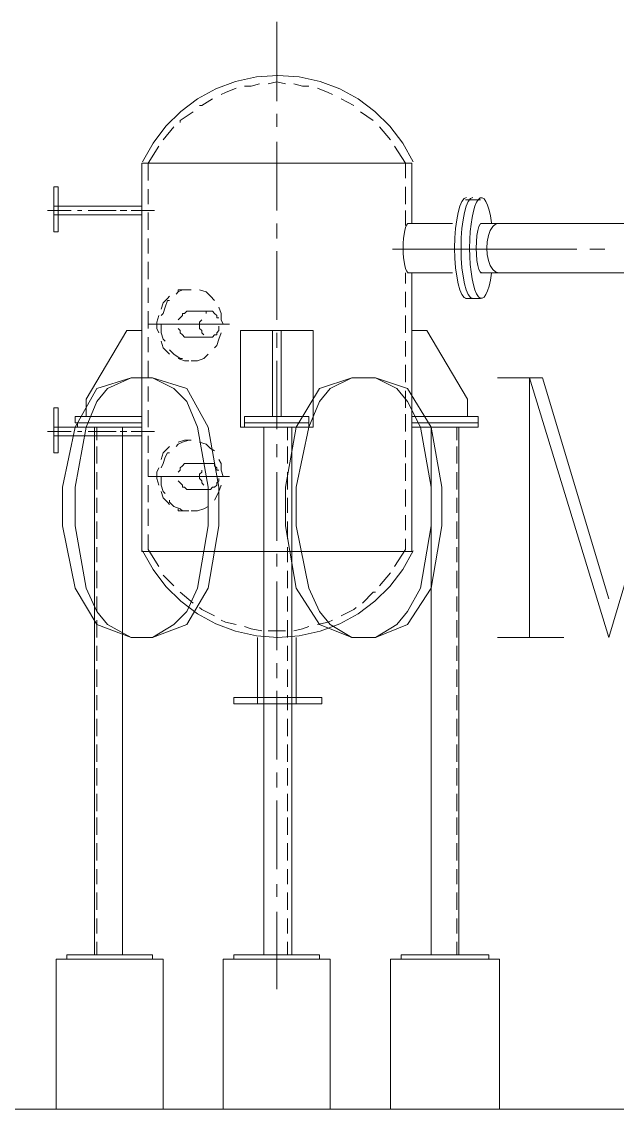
# Model space of a CAD drawing. Header units: millimetres. Extents: x 29 to 95071, y 20 to 67221.
# Drawn here: x 6815 to 8192, y 26656 to 29169 of the extents above; entities that cross this region are included whole.
import ezdxf

# ---------------------------------------------------------------- set-up
doc = ezdxf.new("R2010")
doc.units = ezdxf.units.MM

msp = doc.modelspace()

# ---------------------------------------------------------------- linework, layer by layer
at = {"color": 7, "lineweight": 0}
for points in [[(7404.4, 29169.2), (7404.4, 28985.8)], [(7719.7, 28845.1), (7695.6, 28888.7), (7666, 28927.8), (7631.4, 28962.1), (7592.6, 28990.9), (7550.1, 29014.1), (7504.6, 29031.2), (7456.6, 29041.7), (7406.9, 29045.3), (7357.2, 29041.7), (7309.3, 29031.2), (7263.7, 29014.1), (7221.2, 28990.9), (7182.4, 28962.1), (7147.8, 28927.8), (7118.2, 28888.7), (7094.1, 28845.1)], [(7364.8, 29025.4), (7345, 29020.5), (7330.1, 29020.5)], [(7424.3, 29025.4), (7404.4, 29030.4), (7384.6, 29025.4)], [(7478.8, 29020.5), (7463.9, 29020.5), (7444.1, 29025.4)], [(7310.3, 29015.5), (7285.5, 29005.6), (7275.6, 29000.7)], [(7533.3, 29000.7), (7523.4, 29005.6), (7498.6, 29015.5)], [(7255.7, 28990.7), (7231, 28975.9), (7226, 28975.9)], [(7582.9, 28975.9), (7553.1, 28990.7)], [(7211.1, 28961), (7181.4, 28941.2), (7181.4, 28936.2)], [(7404.4, 28956.1), (7404.4, 28926.3)], [(7627.5, 28941.2), (7597.7, 28961)], [(7166.5, 28926.3), (7141.7, 28896.6)], [(7667.1, 28896.6), (7642.3, 28926.3)], [(7131.8, 28881.7), (7107, 28842.1)], [(7404.4, 28891.6), (7404.4, 28733)], [(7701.8, 28842.1), (7677, 28881.7)], [(7716.7, 28842.1), (7092.2, 28842.1)], [(7092.2, 28842.1), (7092.2, 27944.9)], [(7107, 28842.1), (7107, 28802.4)], [(7701.8, 28807.4), (7701.8, 28842.1)], [(7716.7, 28703.3), (7716.7, 28842.1)], [(7107, 28782.6), (7107, 28747.9)], [(7701.8, 28747.9), (7701.8, 28787.5)], [(7843.1, 28762.7), (7837.6, 28760.4), (7832.5, 28753.6), (7827.8, 28742.9), (7823.8, 28728.6), (7820.5, 28711.4), (7818, 28691.6), (7816.4, 28669.7), (7815.8, 28646.3), (7816.4, 28622.8), (7818, 28600.9), (7820.5, 28581.1), (7823.8, 28563.9), (7827.8, 28549.7), (7832.5, 28538.9), (7837.6, 28532.2), (7843.1, 28529.8)], [(7858, 28762.7), (7852.5, 28760.4), (7847.3, 28753.6), (7842.7, 28742.9), (7838.7, 28728.6), (7835.4, 28711.4), (7832.8, 28691.6), (7831.2, 28669.7), (7830.7, 28646.3), (7831.2, 28622.8), (7832.8, 28600.9), (7835.4, 28581.1), (7838.7, 28563.9), (7842.7, 28549.7), (7847.3, 28538.9), (7852.5, 28532.2), (7858, 28529.8)], [(7840.6, 28757.8), (7855.5, 28757.8)], [(7901.4, 28704.4), (7898.8, 28720.4), (7895.7, 28734.1), (7892.1, 28745.3), (7888.2, 28753.8), (7884.1, 28759.6), (7879.7, 28762.5), (7875.2, 28762.2), (7870.7, 28758.8), (7866.4, 28752.2), (7862.6, 28742.9), (7859.1, 28731.1), (7856.2, 28717.2), (7853.8, 28701.5), (7852, 28684.2), (7850.9, 28665.7), (7850.5, 28646.3), (7850.9, 28626.8), (7852, 28608.4), (7853.8, 28591.1), (7856.2, 28575.3), (7859.1, 28561.4), (7862.6, 28549.7), (7866.4, 28540.3), (7870.7, 28533.7), (7875.2, 28530.3), (7879.7, 28530.1), (7884.1, 28532.9), (7888.2, 28538.7), (7892.1, 28547.2), (7895.7, 28558.4), (7898.8, 28572.1), (7901.4, 28588.1)], [(7855.5, 28757.8), (7875.3, 28757.8)], [(6874.1, 28733), (6928.6, 28733)], [(6943.5, 28733), (6953.4, 28733)], [(6968.3, 28733), (7032.7, 28733)], [(7042.6, 28733), (7057.5, 28733)], [(7067.4, 28733), (7121.9, 28733)], [(7107, 28728.1), (7107, 28688.4)], [(7701.8, 28698.3), (7701.8, 28733)], [(7404.4, 28703.3), (7404.4, 28668.6)], [(7709.3, 28703.3), (7706.8, 28702.1), (7704.4, 28698.8), (7702.3, 28693.5), (7700.5, 28686.6), (7699, 28678.1), (7697.8, 28668.5), (7697.1, 28657.8), (7696.9, 28646.3), (7697.1, 28634.8), (7697.8, 28624.1), (7699, 28614.4), (7700.5, 28606), (7702.3, 28599), (7704.4, 28593.7), (7706.8, 28590.4), (7709.3, 28589.3)], [(7706.8, 28703.3), (7810.9, 28703.3)], [(7877.9, 28703.3), (7874.6, 28701.4), (7871.6, 28695.8), (7869.1, 28686.8), (7867.1, 28674.9), (7865.4, 28646.3), (7867.1, 28617.7), (7869.1, 28605.7), (7871.6, 28596.8), (7874.6, 28591.2), (7877.9, 28589.3)], [(7875.3, 28703.3), (8628.7, 28703.3)], [(7917.6, 28703.3), (7910.5, 28701.4), (7903.9, 28695.8), (7898.3, 28686.8), (7893.9, 28674.9), (7891.1, 28661), (7890.2, 28646.3), (7891.1, 28631.6), (7893.9, 28617.7), (7898.3, 28605.7), (7903.9, 28596.8), (7910.5, 28591.2), (7917.6, 28589.3)], [(7107, 28668.6), (7107, 28633.9)], [(7404.4, 28638.8), (7404.4, 28480.2)], [(7672.1, 28643.8), (7915, 28643.8)], [(7915, 28643.8), (8098.3, 28643.8)], [(8128.1, 28643.8), (8162.8, 28643.8)], [(7107, 28614.1), (7107, 28574.4)], [(7701.8, 28564.5), (7701.8, 28589.3)], [(7706.8, 28589.3), (7810.9, 28589.3)], [(7716.7, 27944.9), (7716.7, 28589.3)], [(7875.3, 28589.3), (8628.7, 28589.3)], [(7107, 28554.6), (7107, 28519.9)], [(7206.2, 28549.6), (7201.2, 28549.6), (7186.3, 28549.6), (7176.4, 28544.7), (7171.5, 28539.7)], [(7201.2, 28549.6), (7191.3, 28549.6), (7176.4, 28549.6), (7176.4, 28544.7)], [(7260.7, 28524.8), (7250.8, 28534.7), (7240.9, 28544.7), (7226, 28549.6)], [(7156.6, 28534.7), (7151.6, 28529.8), (7141.7, 28519.9), (7136.8, 28505)], [(7156.6, 28524.8), (7151.6, 28524.8), (7146.7, 28510), (7141.7, 28495.1), (7136.8, 28490.1)], [(7701.8, 28510), (7701.8, 28544.7)], [(7840.6, 28529.8), (7855.5, 28529.8)], [(7855.5, 28529.8), (7875.3, 28529.8)], [(7107, 28500.1), (7107, 28460.4)], [(7201.2, 28500.1), (7196.3, 28500.1), (7191.3, 28495.1), (7186.3, 28495.1), (7186.3, 28490.1), (7181.4, 28485.2), (7176.4, 28480.2)], [(7201.2, 28500.1), (7250.8, 28500.1)], [(7270.6, 28485.2), (7265.6, 28485.2), (7265.6, 28490.1), (7260.7, 28495.1), (7255.7, 28500.1), (7250.8, 28500.1), (7245.8, 28500.1), (7240.9, 28500.1), (7240.9, 28495.1)], [(7280.5, 28470.3), (7275.6, 28480.2), (7275.6, 28495.1), (7270.6, 28510)], [(7131.8, 28490.1), (7126.9, 28475.3), (7126.9, 28460.4), (7131.8, 28450.5)], [(7231, 28480.2), (7226, 28475.3), (7226, 28470.3), (7226, 28460.4), (7231, 28455.4), (7231, 28450.5), (7235.9, 28445.5)], [(7701.8, 28450.5), (7701.8, 28490.1)], [(7057.5, 28455.4), (6963.3, 28296.8)], [(7092.2, 28455.4), (7057.5, 28455.4)], [(7107, 28470.3), (7295.4, 28470.3)], [(7136.8, 28470.3), (7136.8, 28465.4), (7136.8, 28450.5), (7141.7, 28435.6), (7146.7, 28430.7)], [(7176.4, 28460.4), (7181.4, 28455.4), (7181.4, 28450.5), (7186.3, 28445.5), (7191.3, 28440.6), (7196.3, 28440.6), (7201.2, 28440.6)], [(7250.8, 28440.6), (7255.7, 28440.6), (7260.7, 28445.5), (7265.6, 28445.5), (7265.6, 28450.5), (7270.6, 28455.4), (7270.6, 28460.4), (7270.6, 28465.4)], [(7260.7, 28415.8), (7265.6, 28420.7), (7270.6, 28435.6), (7275.6, 28450.5)], [(7404.4, 28450.5), (7404.4, 28415.8)], [(7716.7, 28455.4), (7751.4, 28455.4)], [(7751.4, 28455.4), (7845.6, 28296.8)], [(7107, 28440.6), (7107, 28405.9)], [(7136.8, 28430.7), (7141.7, 28415.8), (7151.6, 28405.9), (7156.6, 28400.9)], [(7201.2, 28440.6), (7250.8, 28440.6)], [(7701.8, 28396), (7701.8, 28430.7)], [(7156.6, 28410.8), (7166.5, 28400.9), (7181.4, 28391), (7186.3, 28391)], [(7206.2, 28386), (7221, 28386), (7235.9, 28391), (7245.8, 28400.9)], [(7107, 28386), (7107, 28346.4)], [(7176.4, 28391), (7191.3, 28386), (7201.2, 28386)], [(7404.4, 28386), (7404.4, 28227.4)], [(7701.8, 28336.5), (7701.8, 28376.1)], [(7067.4, 28346.4), (6988.1, 28321.6), (6938.5, 28232.4), (6908.8, 28093.6), (6908.8, 28004.4), (6938.5, 27860.7), (6988.1, 27776.4), (7067.4, 27746.7), (7117, 27746.7), (7196.3, 27776.4), (7245.8, 27860.7), (7270.6, 28004.4), (7270.6, 28093.6), (7245.8, 28232.4), (7196.3, 28321.6), (7117, 28346.4), (7067.4, 28346.4), (7012.9, 28321.6), (6988.1, 28291.9), (6963.3, 28232.4), (6938.5, 28093.6), (6938.5, 28004.4), (6963.3, 27860.7), (6988.1, 27806.1), (7012.9, 27776.4), (7067.4, 27746.7)], [(7117, 27746.7), (7166.5, 27776.4), (7196.3, 27806.1), (7221, 27860.7), (7245.8, 28004.4), (7245.8, 28093.6), (7221, 28232.4), (7196.3, 28291.9), (7166.5, 28321.6), (7117, 28346.4)], [(7577.9, 28346.4), (7503.6, 28321.6), (7449, 28232.4), (7424.3, 28093.6), (7424.3, 28004.4), (7449, 27860.7), (7503.6, 27776.4), (7577.9, 27746.7), (7632.4, 27746.7), (7706.8, 27776.4), (7761.3, 27860.7), (7786.1, 28004.4), (7786.1, 28093.6), (7761.3, 28232.4), (7706.8, 28321.6), (7632.4, 28346.4), (7577.9, 28346.4), (7528.3, 28321.6), (7503.6, 28291.9), (7478.8, 28232.4), (7449, 28093.6), (7449, 28004.4), (7478.8, 27860.7), (7503.6, 27806.1), (7528.3, 27776.4), (7577.9, 27746.7)], [(7632.4, 27746.7), (7682, 27776.4), (7706.8, 27806.1), (7736.5, 27860.7), (7761.3, 28004.4), (7761.3, 28093.6), (7736.5, 28232.4), (7706.8, 28291.9), (7682, 28321.6), (7632.4, 28346.4)], [(7915, 28346.4), (8019, 28346.4)], [(7989.3, 28346.4), (7989.3, 27746.7)], [(7989.3, 28346.4), (8172.7, 27746.7), (8351.1, 28346.4), (8351.1, 27746.7)], [(8019, 28346.4), (8172.7, 27835.9)], [(7107, 28326.6), (7107, 28291.9)], [(6963.3, 28296.8), (6963.3, 28257.2)], [(7701.8, 28277), (7701.8, 28316.7)], [(7845.6, 28296.8), (7845.6, 28257.2)], [(7107, 28272), (7107, 28232.4)], [(7701.8, 28222.5), (7701.8, 28262.1)], [(6874.1, 28222.5), (6928.6, 28222.5)], [(6943.5, 28222.5), (6953.4, 28222.5)], [(6968.3, 28222.5), (7032.7, 28222.5)], [(6988.1, 28232.4), (6988.1, 28202.7)], [(7042.6, 28222.5), (7057.5, 28222.5)], [(7067.4, 28222.5), (7121.9, 28222.5)], [(7429.2, 28232.4), (7429.2, 28202.7)], [(7820.8, 28232.4), (7820.8, 28202.7)], [(7107, 28212.6), (7107, 28172.9)], [(7206.2, 28202.7), (7201.2, 28202.7), (7186.3, 28197.7), (7176.4, 28192.7), (7171.5, 28187.8)], [(7201.2, 28202.7), (7191.3, 28202.7), (7176.4, 28197.7)], [(7260.7, 28177.9), (7250.8, 28182.8), (7240.9, 28192.7), (7226, 28197.7)], [(7701.8, 28163), (7701.8, 28202.7)], [(6988.1, 28187.8), (6988.1, 28148.1)], [(7156.6, 28187.8), (7151.6, 28182.8), (7141.7, 28172.9), (7136.8, 28158)], [(7156.6, 28172.9), (7151.6, 28172.9), (7146.7, 28163), (7141.7, 28148.1), (7136.8, 28138.2)], [(7404.4, 28192.7), (7404.4, 28163)], [(7429.2, 28187.8), (7429.2, 28148.1)], [(7820.8, 28187.8), (7820.8, 28148.1)], [(7107, 28158), (7107, 28118.4)], [(7201.2, 28148.1), (7196.3, 28148.1), (7191.3, 28148.1), (7186.3, 28143.2), (7181.4, 28138.2), (7181.4, 28133.3), (7176.4, 28128.3)], [(7201.2, 28148.1), (7250.8, 28148.1)], [(7270.6, 28133.3), (7265.6, 28133.3), (7265.6, 28138.2), (7260.7, 28143.2), (7260.7, 28148.1), (7255.7, 28148.1), (7250.8, 28148.1), (7245.8, 28148.1), (7240.9, 28148.1)], [(7280.5, 28118.4), (7275.6, 28133.3), (7275.6, 28148.1), (7270.6, 28158)], [(7701.8, 28108.5), (7701.8, 28148.1)], [(6988.1, 28128.3), (6988.1, 28088.7)], [(7131.8, 28138.2), (7126.9, 28128.3), (7126.9, 28113.4), (7131.8, 28098.6)], [(7231, 28133.3), (7231, 28128.3), (7226, 28123.4), (7226, 28118.4), (7226, 28113.4), (7231, 28108.5), (7231, 28103.5), (7235.9, 28098.6)], [(7404.4, 28128.3), (7404.4, 27969.7)], [(7429.2, 28128.3), (7429.2, 28088.7)], [(7820.8, 28128.3), (7820.8, 28088.7)], [(7107, 28118.4), (7295.4, 28118.4)], [(7107, 28098.6), (7107, 28058.9)], [(7136.8, 28118.4), (7136.8, 28113.4), (7136.8, 28098.6), (7141.7, 28083.7), (7146.7, 28078.7)], [(7176.4, 28108.5), (7181.4, 28103.5), (7186.3, 28098.6), (7186.3, 28093.6), (7191.3, 28093.6), (7196.3, 28088.7), (7201.2, 28088.7)], [(7250.8, 28088.7), (7255.7, 28093.6), (7260.7, 28093.6), (7265.6, 28098.6), (7265.6, 28103.5), (7270.6, 28108.5), (7270.6, 28113.4)], [(7260.7, 28063.9), (7265.6, 28073.8), (7270.6, 28083.7), (7275.6, 28098.6)], [(7136.8, 28083.7), (7141.7, 28068.8), (7151.6, 28058.9), (7156.6, 28054)], [(7201.2, 28088.7), (7250.8, 28088.7)], [(7701.8, 28049), (7701.8, 28088.7)], [(6988.1, 28068.8), (6988.1, 28034.1)], [(7156.6, 28063.9), (7156.6, 28058.9), (7166.5, 28049), (7181.4, 28044), (7186.3, 28039.1)], [(7206.2, 28039.1), (7221, 28039.1), (7235.9, 28044), (7245.8, 28049)], [(7429.2, 28068.8), (7429.2, 28034.1)], [(7820.8, 28068.8), (7820.8, 28034.1)], [(7107, 28044), (7107, 28004.4)], [(7176.4, 28044), (7176.4, 28039.1), (7191.3, 28039.1), (7201.2, 28039.1)], [(7701.8, 27994.5), (7701.8, 28029.2)], [(6988.1, 28014.3), (6988.1, 27974.7)], [(7429.2, 28014.3), (7429.2, 27974.7)], [(7820.8, 28014.3), (7820.8, 27974.7)], [(7107, 27984.6), (7107, 27949.9)], [(7701.8, 27949.9), (7701.8, 27974.7)], [(6988.1, 27954.8), (6988.1, 27920.1)], [(7092.2, 27944.9), (7716.7, 27944.9)], [(7094.1, 27946.8), (7118.2, 27903.2), (7147.8, 27864.1), (7182.4, 27829.9), (7221.2, 27801), (7263.7, 27777.8), (7309.3, 27760.8), (7357.2, 27750.3), (7406.9, 27746.7), (7456.6, 27750.3), (7504.6, 27760.8), (7550.1, 27777.8), (7592.6, 27801), (7631.4, 27829.9), (7666, 27864.1), (7695.6, 27903.2), (7719.7, 27946.8)], [(7107, 27949.9), (7131.8, 27910.2)], [(7429.2, 27954.8), (7429.2, 27920.1)], [(7677, 27910.2), (7701.8, 27949.9)], [(7820.8, 27954.8), (7820.8, 27920.1)], [(7404.4, 27940), (7404.4, 27910.2)], [(6988.1, 27900.3), (6988.1, 27860.7)], [(7429.2, 27900.3), (7429.2, 27860.7)], [(7642.3, 27865.6), (7667.1, 27895.4)], [(7820.8, 27900.3), (7820.8, 27860.7)], [(7141.7, 27890.4), (7166.5, 27865.6)], [(7404.4, 27875.5), (7404.4, 27716.9)], [(7181.4, 27850.7), (7211.1, 27826)], [(7602.7, 27826), (7627.5, 27850.7), (7632.4, 27850.7)], [(6988.1, 27840.8), (6988.1, 27806.1)], [(7429.2, 27840.8), (7429.2, 27806.1)], [(7820.8, 27840.8), (7820.8, 27806.1)], [(7226, 27816), (7231, 27811.1), (7260.7, 27796.2)], [(7553.1, 27796.2), (7582.9, 27811.1), (7587.8, 27816)], [(6988.1, 27786.3), (6988.1, 27746.7)], [(7275.6, 27786.3), (7285.5, 27781.4), (7310.3, 27776.4)], [(7330.1, 27771.4), (7345, 27766.5), (7369.7, 27761.5)], [(7429.2, 27786.3), (7429.2, 27746.7)], [(7444.1, 27761.5), (7463.9, 27766.5), (7478.8, 27771.4)], [(7498.6, 27776.4), (7523.4, 27781.4), (7533.3, 27786.3)], [(7820.8, 27786.3), (7820.8, 27746.7)], [(7359.8, 27746.7), (7359.8, 27593)], [(7384.6, 27761.5), (7404.4, 27761.5), (7424.3, 27761.5)], [(7449, 27746.7), (7449, 27593)], [(7915, 27746.7), (8068.6, 27746.7)], [(6988.1, 27726.8), (6988.1, 27692.1)], [(7429.2, 27726.8), (7429.2, 27692.1)], [(7820.8, 27726.8), (7820.8, 27692.1)], [(6988.1, 27672.3), (6988.1, 27632.7)], [(7404.4, 27687.2), (7404.4, 27652.5)], [(7429.2, 27672.3), (7429.2, 27632.7)], [(7820.8, 27672.3), (7820.8, 27632.7)], [(7404.4, 27622.7), (7404.4, 27464.1)], [(6988.1, 27612.8), (6988.1, 27578.1)], [(7429.2, 27612.8), (7429.2, 27578.1)], [(7820.8, 27612.8), (7820.8, 27578.1)], [(6988.1, 27558.3), (6988.1, 27518.7)], [(7429.2, 27558.3), (7429.2, 27518.7)], [(7820.8, 27558.3), (7820.8, 27518.7)], [(6988.1, 27498.8), (6988.1, 27459.2)], [(7429.2, 27498.8), (7429.2, 27459.2)], [(7820.8, 27498.8), (7820.8, 27459.2)], [(6988.1, 27444.3), (6988.1, 27404.7)], [(7429.2, 27444.3), (7429.2, 27404.7)], [(7820.8, 27444.3), (7820.8, 27404.7)], [(7404.4, 27434.4), (7404.4, 27399.7)], [(6988.1, 27384.8), (6988.1, 27345.2)], [(7404.4, 27370), (7404.4, 27211.3)], [(7429.2, 27384.8), (7429.2, 27345.2)], [(7820.8, 27384.8), (7820.8, 27345.2)], [(6988.1, 27330.3), (6988.1, 27290.7)], [(7429.2, 27330.3), (7429.2, 27290.7)], [(7820.8, 27330.3), (7820.8, 27290.7)], [(6988.1, 27270.8), (6988.1, 27231.2)], [(7429.2, 27270.8), (7429.2, 27231.2)], [(7820.8, 27270.8), (7820.8, 27231.2)], [(6988.1, 27211.3), (6988.1, 27176.7)], [(7429.2, 27211.3), (7429.2, 27176.7)], [(7820.8, 27211.3), (7820.8, 27176.7)], [(7404.4, 27176.7), (7404.4, 27146.9)], [(6988.1, 27156.8), (6988.1, 27117.2)], [(7429.2, 27156.8), (7429.2, 27117.2)], [(7820.8, 27156.8), (7820.8, 27117.2)], [(6988.1, 27097.3), (6988.1, 27062.7)], [(7404.4, 27112.2), (7404.4, 26933.8)], [(7429.2, 27097.3), (7429.2, 27062.7)], [(7820.8, 27097.3), (7820.8, 27062.7)], [(6988.1, 27042.8), (6988.1, 27013.1)], [(7429.2, 27042.8), (7429.2, 27013.1)], [(7820.8, 27042.8), (7820.8, 27013.1)], [(26883.6, 26656.2), (3905.1, 26656.2)], [(5253.3, 26656.2), (18021.3, 26656.2)]]:
    msp.add_lwpolyline(points, dxfattribs=at)
for points in [[(6889, 28683.4), (6898.9, 28683.4), (6898.9, 28787.5), (6889, 28787.5)], [(6889, 28723.1), (7092.2, 28723.1), (7092.2, 28742.9), (6889, 28742.9)], [(7320.2, 28455.4), (7488.7, 28455.4), (7488.7, 28232.4), (7320.2, 28232.4)], [(7394.5, 28455.4), (7414.3, 28455.4), (7414.3, 28257.2), (7394.5, 28257.2)], [(6889, 28172.9), (6898.9, 28172.9), (6898.9, 28277), (6889, 28277)], [(7092.2, 28257.2), (6938.5, 28257.2), (6938.5, 28242.3), (7092.2, 28242.3)], [(7330.1, 28257.2), (7478.8, 28257.2), (7478.8, 28242.3), (7330.1, 28242.3)], [(7716.7, 28257.2), (7870.3, 28257.2), (7870.3, 28242.3), (7716.7, 28242.3)], [(6889, 28212.6), (7092.2, 28212.6), (7092.2, 28232.4), (6889, 28232.4)], [(7092.2, 28242.3), (6943.5, 28242.3), (6943.5, 28232.4), (7092.2, 28232.4)], [(7047.6, 28232.4), (6983.1, 28232.4), (6983.1, 27013.1), (7047.6, 27013.1)], [(7330.1, 28242.3), (7478.8, 28242.3), (7478.8, 28232.4), (7330.1, 28232.4)], [(7374.7, 28232.4), (7439.1, 28232.4), (7439.1, 27013.1), (7374.7, 27013.1)], [(7716.7, 28242.3), (7870.3, 28242.3), (7870.3, 28232.4), (7716.7, 28232.4)], [(7761.3, 28232.4), (7825.7, 28232.4), (7825.7, 27013.1), (7761.3, 27013.1)], [(7305.3, 27607.9), (7508.5, 27607.9), (7508.5, 27593), (7305.3, 27593)], [(6893.9, 27003.2), (7141.7, 27003.2), (7141.7, 26656.2), (6893.9, 26656.2)], [(7117, 27003.2), (6918.7, 27003.2), (6918.7, 27013.1), (7117, 27013.1)], [(7280.5, 27003.2), (7528.3, 27003.2), (7528.3, 26656.2), (7280.5, 26656.2)], [(7305.3, 27003.2), (7503.6, 27003.2), (7503.6, 27013.1), (7305.3, 27013.1)], [(7667.1, 27003.2), (7919.9, 27003.2), (7919.9, 26656.2), (7667.1, 26656.2)], [(7691.9, 27003.2), (7895.1, 27003.2), (7895.1, 27013.1), (7691.9, 27013.1)], [(10720.4, 26656.2), (8009.1, 26656.2)]]:
    msp.add_lwpolyline(points, close=True, dxfattribs=at)

doc.saveas('drawing.dxf')
